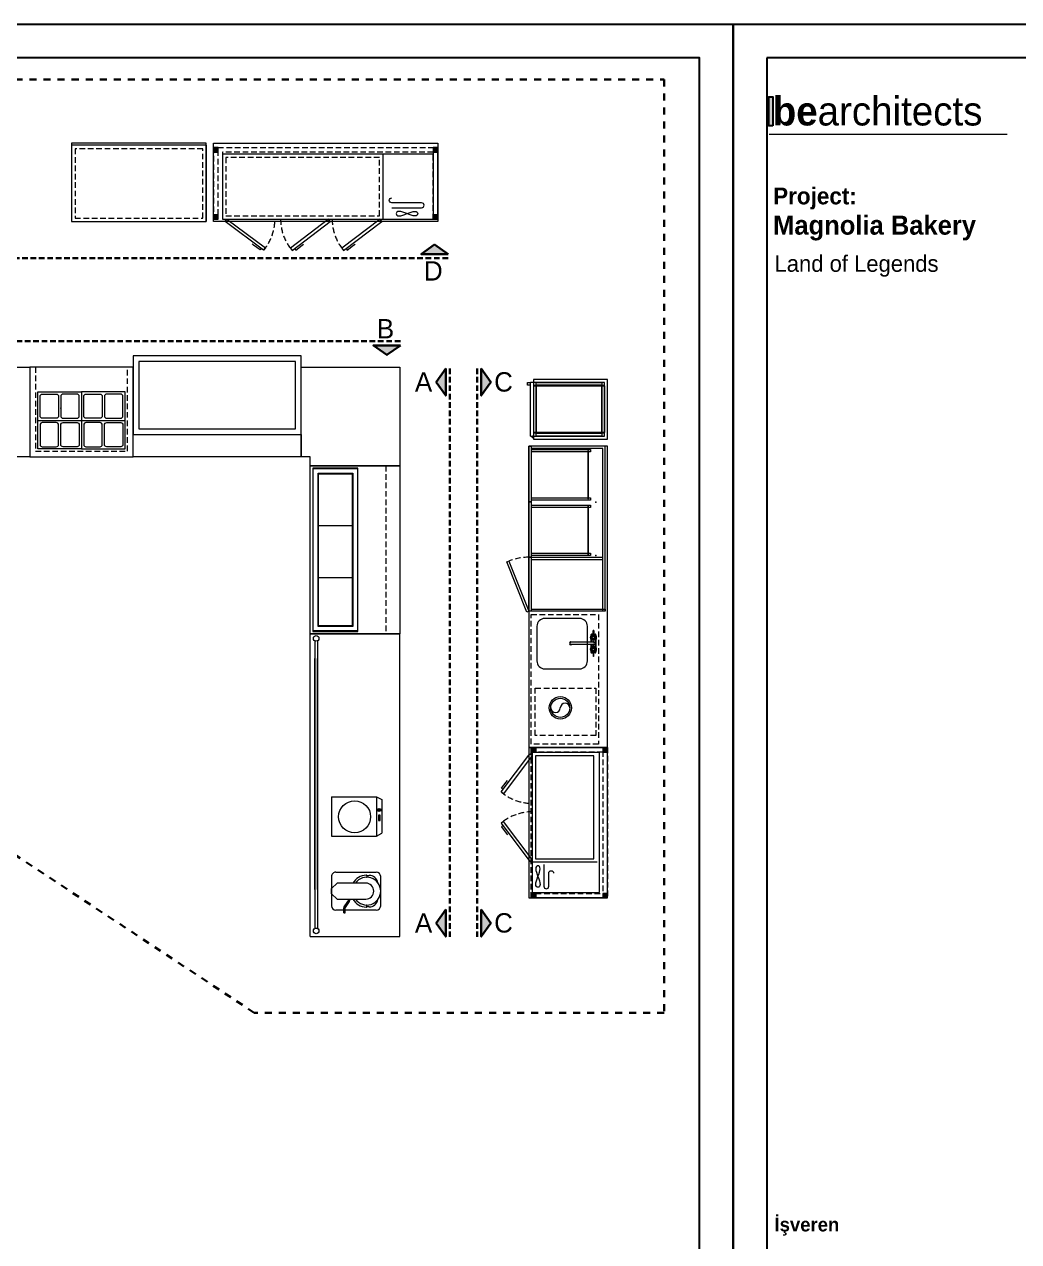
# Model space of a CAD drawing. Header units: millimetres. Extents: x 106699 to 122058, y 158555 to 162844.
# Drawn here: x 111001 to 111888, y 160160 to 161246 of the extents above; entities that cross this region are included whole.
import ezdxf
from ezdxf.enums import TextEntityAlignment as Align

# ---------------------------------------------------------------- set-up
doc = ezdxf.new("R2010")
doc.units = ezdxf.units.MM
for name, pattern in [('300_Z4_FCD_F03$0$GESTRICHELT', [0.75, 0.5, -0.25]), ('Dash', [0.25, 0.125, -0.125]), ('HIDDEN', [0.375, 0.25, -0.125])]:
    doc.linetypes.add(name, pattern=pattern)
doc.layers.add('300_Z4_STR_F03$0$AUDIT_D_220920114151-103', color=251, linetype='Continuous', lineweight=5)
doc.layers.add('G-ANNO-SCHD', color=231, linetype='Continuous', lineweight=9)
doc.layers.add('area', color=200, linetype='Continuous', plot=False)
doc.layers.add('layout-BE', color=16, linetype='Continuous')
doc.layers.add('S2000-002 Çizgi', color=7, linetype='Continuous')
doc.styles.get("Standard").update_dxf_attribs({"font": 'arial.ttf'})
doc.styles.add('TAKSİM', font='GOTHIC.TTF', dxfattribs={"height": 20})

# ---------------------------------------------------------------- blocks, each defined once
blk = doc.blocks.new('bearchitects')
at = {"true_color": 0xe1a22d}
h = blk.add_hatch(color=42, dxfattribs=at)
h.dxf.hatch_style = 1
h.paths.add_polyline_path([(2.92, -22.16), (0, -22.16), (0, -0.3), (2.92, -0.3)])
at = {"color": 42, "true_color": 0xe1a22d}
blk.add_lwpolyline([(2.92, -22.16), (0, -22.16), (0, -0.3), (2.92, -0.3)], close=True, dxfattribs=at)
at = {"insert": (2.87, -0.14), "char_height": 21.8713, "attachment_point": 1}
blk.add_mtext_dynamic_manual_height_columns('{\\fManrope SemiBold|b0|i0|c162|p2;be\\fManrope Light|b0|i0|c0|p2;architects}', width=344.2949, gutter_width=119.39, heights=[0], dxfattribs=at)
blk = doc.blocks.new('Layout1')
at = {"const_width": 1}
blk.add_lwpolyline([(27.15, 1401.43), (208.08, 1401.43)], dxfattribs=at)
at = {"layer": 'area'}
for points in [[(0, 1485), (0, 0), (2100, 0), (2100, 1485)], [(25.54, 1459.46), (25.54, 25.54), (2074.46, 25.54), (2074.46, 1459.46)]]:
    blk.add_lwpolyline(points, close=True, dxfattribs=at)
at = {"layer": 'layout-BE'}
blk.add_line((2100, 1485), (0, 1485), dxfattribs=at)
blk.add_blockref('bearchitects', (27.05, 1430.19))
at = {"attachment_point": 1}
for s, width, insert, char_height in [('{\\fManrope Light|b1|i0|c162|p2;\\H0.88056x;Project:^J\\fManrope|b1|i0|c162|p2;\\H1.13564x;Magnolia Bakery}', 240.9515, (30.24, 1361.03), 14.5), ('{\\fManrope|b0|i0|c162|p2;Land of Legends}', 184.4275, (31.31, 1309.53), 12.5), ('{\\fManrope|b1|i0|c162|p2;İşveren}', 184.4275, (31.31, 578.61), 10.5)]:
    blk.add_mtext_dynamic_manual_height_columns(s, width=width, gutter_width=62.5, heights=[0], dxfattribs=dict(at, insert=insert, char_height=char_height))

msp = doc.modelspace()

# ---------------------------------------------------------------- hatches: boundary and pattern name
at = {"layer": '300_Z4_STR_F03$0$AUDIT_D_220920114151-103', "linetype": 'HIDDEN', "lineweight": 30, "ltscale": 10, "true_color": 0xae1ea2}
h = msp.add_hatch(color=214, dxfattribs=at)
h.dxf.hatch_style = 1
h.paths.add_polyline_path([(111378.81, 161041.16), (111354.75, 161041.16), (111366.78, 161049.75)])
h = msp.add_hatch(color=214, dxfattribs=at)
h.dxf.hatch_style = 1
h.paths.add_polyline_path([(111336.19, 160959.84), (111312.13, 160959.84), (111324.16, 160951.24)])
h = msp.add_hatch(color=214, dxfattribs=at)
h.dxf.hatch_style = 1
h.paths.add_polyline_path([(111376.73, 160939.13), (111376.73, 160915.07), (111368.14, 160927.1)])
h = msp.add_hatch(color=214, dxfattribs=at)
h.dxf.hatch_style = 1
h.paths.add_polyline_path([(111408.39, 160939.13), (111408.39, 160915.07), (111416.98, 160927.1)])
h = msp.add_hatch(color=214, dxfattribs=at)
h.dxf.hatch_style = 1
h.paths.add_polyline_path([(111376.73, 160456.37), (111376.73, 160432.3), (111368.14, 160444.33)])
h = msp.add_hatch(color=214, dxfattribs=at)
h.dxf.hatch_style = 1
h.paths.add_polyline_path([(111408.39, 160456.37), (111408.39, 160432.3), (111416.98, 160444.33)])
at = {"layer": 'S2000-002 Çizgi', "lineweight": 9, "true_color": 0x7a7a7a}
h = msp.add_hatch(color=8, dxfattribs=at)
h.dxf.hatch_style = 1
h.paths.add_polyline_path([(111173.51, 161132.33), (111169.51, 161132.33), (111169.51, 161136.33), (111173.51, 161136.33)])
h = msp.add_hatch(color=8, dxfattribs=at)
h.dxf.hatch_style = 1
h.paths.add_polyline_path([(111369.51, 161132.33), (111365.51, 161132.33), (111365.51, 161136.33), (111369.51, 161136.33)])
h = msp.add_hatch(color=8, dxfattribs=at)
h.dxf.hatch_style = 1
h.paths.add_polyline_path([(111173.51, 161072.33), (111169.51, 161072.33), (111169.51, 161076.33), (111173.51, 161076.33)])
h = msp.add_hatch(color=8, dxfattribs=at)
h.dxf.hatch_style = 1
h.paths.add_polyline_path([(111369.51, 161072.33), (111365.51, 161072.33), (111365.51, 161076.33), (111369.51, 161076.33)])
h = msp.add_hatch(color=8, dxfattribs=at)
h.dxf.hatch_style = 1
h.paths.add_polyline_path([(111452.91, 160600.93), (111452.91, 160596.93), (111456.91, 160596.93), (111456.91, 160600.93)])
h = msp.add_hatch(color=8, dxfattribs=at)
h.dxf.hatch_style = 1
h.paths.add_polyline_path([(111516.91, 160600.93), (111516.91, 160596.93), (111520.91, 160596.93), (111520.91, 160600.93)])
h = msp.add_hatch(color=8, dxfattribs=at)
h.dxf.hatch_style = 1
h.paths.add_polyline_path([(111452.91, 160470.73), (111452.91, 160466.73), (111456.91, 160466.73), (111456.91, 160470.73)])
h = msp.add_hatch(color=8, dxfattribs=at)
h.dxf.hatch_style = 1
h.paths.add_polyline_path([(111516.91, 160470.73), (111516.91, 160466.73), (111520.91, 160466.73), (111520.91, 160470.73)])

# ---------------------------------------------------------------- linework, layer by layer
at = {"layer": '300_Z4_STR_F03$0$AUDIT_D_220920114151-103', "color": 214, "linetype": 'HIDDEN', "lineweight": 30, "ltscale": 20, "true_color": 0xae1ea2}
for p, q in [((111378.75, 161037.52), (110654.16, 161037.52)), ((111336.19, 160963.47), (110599.35, 160963.47)), ((111380.37, 160939.13), (111380.37, 160432.14)), ((111404.75, 160939.13), (111404.75, 160432.14))]:
    msp.add_line(p, q, dxfattribs=at)
at = {"layer": '300_Z4_STR_F03$0$AUDIT_D_220920114151-103', "color": 214, "lineweight": 30, "ltscale": 10, "true_color": 0xae1ea2}
for points in [[(111378.81, 161041.16), (111354.75, 161041.16), (111366.78, 161049.75), (111378.81, 161041.16)], [(111336.19, 160959.84), (111312.13, 160959.84), (111324.16, 160951.24), (111336.19, 160959.84)], [(111376.73, 160939.13), (111376.73, 160915.07), (111368.14, 160927.1), (111376.73, 160939.13)], [(111408.39, 160939.13), (111408.39, 160915.07), (111416.98, 160927.1), (111408.39, 160939.13)], [(111376.73, 160456.37), (111376.73, 160432.3), (111368.14, 160444.33), (111376.73, 160456.37)], [(111408.39, 160456.37), (111408.39, 160432.3), (111416.98, 160444.33), (111408.39, 160456.37)]]:
    msp.add_lwpolyline(points, dxfattribs=at)
at = {"layer": 'G-ANNO-SCHD', "linetype": 'Dash', "lineweight": 30, "ltscale": 50}
msp.add_lwpolyline([(110530.42, 161196.98), (111571.52, 161196.98), (111571.52, 160364.31), (111205.71, 160364.31), (110530.42, 160810.35)], close=True, dxfattribs=at)
at = {"layer": 'S2000-002 Çizgi', "color": 8, "lineweight": 9, "true_color": 0x7a7a7a}
for p, q in [((111162.91, 161138.33), (111042.91, 161138.33)), ((111177.51, 161132.33), (111177.51, 161072.33)), ((111365.51, 161130.33), (111177.51, 161130.33)), ((111177.51, 161072.33), (111365.51, 161072.33)), ((111449.62, 160926.82), (111452.31, 160926.82)), ((111449.62, 160924.28), (111449.62, 160926.82)), ((111452.31, 160924.28), (111449.62, 160924.28)), ((111452.31, 160878.79), (111452.31, 160926.82)), ((111454.85, 160926.82), (111452.31, 160926.82)), ((111454.85, 160929.36), (111454.85, 160926.82)), ((111520.91, 160929.36), (111454.85, 160929.36)), ((111457.39, 160926.82), (111454.85, 160926.82)), ((111454.85, 160926.82), (111454.85, 160924.28)), ((111454.85, 160924.28), (111454.85, 160923.65)), ((111454.85, 160924.28), (111457.39, 160924.28)), ((111454.85, 160923.65), (111518.37, 160923.65)), ((111454.85, 160923.65), (111454.85, 160881.96)), ((111515.83, 160926.82), (111457.39, 160926.82)), ((111457.39, 160926.82), (111515.83, 160926.82)), ((111457.39, 160924.28), (111457.39, 160926.82)), ((111515.83, 160924.28), (111457.39, 160924.28)), ((111457.39, 160923.65), (111457.39, 160881.96)), ((111457.39, 160881.96), (111457.39, 160923.65)), ((111518.37, 160926.82), (111515.83, 160926.82)), ((111515.83, 160926.82), (111515.83, 160924.28)), ((111515.83, 160924.28), (111518.37, 160924.28)), ((111515.83, 160881.96), (111515.83, 160923.65)), ((111515.83, 160923.65), (111515.83, 160881.96)), ((111518.37, 160924.28), (111518.37, 160926.82)), ((111518.37, 160923.65), (111518.37, 160924.28)), ((111518.37, 160923.65), (111518.37, 160881.96)), ((111518.37, 160881.96), (111518.37, 160923.65)), ((111520.91, 160876.25), (111520.91, 160929.36)), ((111012.71, 160892.84), (111090.71, 160892.84)), ((111452.31, 160878.79), (111454.85, 160878.79)), ((111518.37, 160881.96), (111454.85, 160881.96)), ((111454.85, 160881.96), (111454.85, 160881.33)), ((111457.39, 160881.33), (111454.85, 160881.33)), ((111454.85, 160881.33), (111454.85, 160878.79)), ((111454.85, 160878.79), (111454.85, 160876.25)), ((111454.85, 160878.79), (111457.39, 160878.79)), ((111457.39, 160881.33), (111515.83, 160881.33)), ((111457.39, 160878.79), (111457.39, 160881.33)), ((111457.39, 160878.79), (111515.83, 160878.79)), ((111515.83, 160878.79), (111457.39, 160878.79)), ((111518.37, 160881.33), (111515.83, 160881.33)), ((111515.83, 160881.33), (111515.83, 160878.79)), ((111515.83, 160878.79), (111518.37, 160878.79)), ((111518.37, 160881.33), (111518.37, 160881.96)), ((111518.37, 160878.79), (111518.37, 160881.33)), ((111518.91, 160869.77), (111452.91, 160869.77)), ((111516.91, 160867.77), (111452.91, 160867.77)), ((111454.85, 160876.25), (111520.91, 160876.25)), ((111516.91, 160722.78), (111516.91, 160867.77)), ((111518.91, 160722.78), (111518.91, 160869.77)), ((111298.21, 160849.67), (111258.21, 160849.67)), ((111293.21, 160798.75), (111263.21, 160798.75)), ((111293.21, 160752.33), (111263.21, 160752.33)), ((111298.21, 160705), (111258.21, 160705)), ((111508.08, 160700.02), (111508.08, 160705.26)), ((111508.8, 160705.25), (111508.81, 160700.02)), ((111255.71, 160702.33), (111335.71, 160702.33)), ((111255.71, 160432.33), (111255.71, 160702.33)), ((111335.71, 160702.33), (111255.71, 160702.33)), ((111259.83, 160696.17), (111259.83, 160478.5)), ((111262.33, 160696.17), (111262.33, 160478.5)), ((111335.71, 160432.33), (111335.71, 160702.33)), ((111508.44, 160694.81), (111488.41, 160694.81)), ((111506.26, 160701.43), (111506.26, 160694.81)), ((111506.58, 160701.43), (111506.58, 160694.81)), ((111508.08, 160702.08), (111506.92, 160702.08)), ((111508.08, 160701.76), (111506.92, 160701.76)), ((111508.08, 160697.43, 0.06), (111508.08, 160697.94, 0.06)), ((111508.81, 160702.08), (111509.96, 160702.08)), ((111508.81, 160701.76), (111509.96, 160701.76)), ((111508.81, 160697.94, 0.06), (111508.81, 160697.44, 0.06)), ((111510.3, 160701.43), (111510.3, 160686.01)), ((111510.62, 160701.43), (111510.62, 160686.01)), ((111508.44, 160692.79), (111488.41, 160692.78)), ((111506.27, 160692.79), (111506.27, 160686.01)), ((111506.58, 160692.79), (111506.58, 160686.01)), ((111506.92, 160685.67), (111508.08, 160685.67)), ((111506.92, 160685.35), (111508.08, 160685.35)), ((111508.08, 160690.17, 0.06), (111508.08, 160689.66, 0.06)), ((111508.08, 160687.58, 0.06), (111508.08, 160682.34, 0.06)), ((111508.81, 160689.66, 0.06), (111508.81, 160690.16, 0.06)), ((111508.81, 160682.35, 0.06), (111508.81, 160687.58, 0.06)), ((111509.96, 160685.67), (111508.81, 160685.67)), ((111509.96, 160685.35), (111508.81, 160685.35)), ((111259.83, 160474.17), (111259.83, 160680.5)), ((111259.83, 160676.17), (111259.83, 160439.5)), ((111262.33, 160474.17), (111262.33, 160680.5)), ((111262.33, 160676.17), (111262.33, 160439.5)), ((111274.71, 160557.04), (111314.98, 160557.04)), ((111274.71, 160557.04), (111274.71, 160521.94)), ((111314.98, 160557.04), (111314.98, 160521.94)), ((111314.98, 160557.04), (111319.51, 160554.57)), ((111319.51, 160554.57), (111319.51, 160524.41)), ((111318.37, 160545.44), (111316.36, 160545.44)), ((111316.36, 160545.44), (111316.36, 160544.94)), ((111318.37, 160544.94), (111316.36, 160544.94)), ((111318.37, 160545.44), (111318.37, 160544.94)), ((111274.71, 160521.94), (111314.98, 160521.94)), ((111314.98, 160521.94), (111319.51, 160524.41)), ((111278.62, 160489.78), (111314.62, 160489.77)), ((111457.08, 160493.94), (111456.91, 160492.8)), ((111456.91, 160492.8), (111457.08, 160491.34)), ((111457.53, 160494.76), (111457.08, 160493.94)), ((111457.08, 160491.34), (111457.53, 160489.64)), ((111458.17, 160495.25), (111457.53, 160494.76)), ((111457.53, 160489.64), (111458.17, 160487.77)), ((111458.91, 160495.41), (111458.17, 160495.25)), ((111458.17, 160487.77), (111458.91, 160485.83)), ((111459.64, 160495.25), (111458.91, 160495.41)), ((111458.91, 160485.83), (111459.64, 160487.77)), ((111460.28, 160494.76), (111459.64, 160495.25)), ((111459.64, 160487.77), (111460.28, 160489.64)), ((111460.74, 160493.94), (111460.28, 160494.76)), ((111460.28, 160489.64), (111460.74, 160491.34)), ((111460.91, 160492.8), (111460.74, 160493.94)), ((111460.74, 160491.34), (111460.91, 160492.8)), ((111274.62, 160485.78), (111274.62, 160459.78)), ((111279.7, 160479.93), (111274.62, 160475.16)), ((111305.29, 160479.92), (111279.7, 160479.93)), ((111306.09, 160486.83), (111308.46, 160486.83)), ((111306.24, 160486.41), (111306.24, 160485.62)), ((111318.62, 160459.77), (111318.62, 160485.77)), ((111456.91, 160478.85), (111457.08, 160480.31)), ((111457.08, 160477.71), (111456.91, 160478.85)), ((111457.08, 160480.31), (111457.53, 160482.01)), ((111457.53, 160476.89), (111457.08, 160477.71)), ((111457.53, 160482.01), (111458.17, 160483.88)), ((111458.17, 160476.4), (111457.53, 160476.89)), ((111458.17, 160483.88), (111458.91, 160485.83)), ((111458.91, 160476.24), (111458.17, 160476.4)), ((111458.91, 160485.83), (111459.64, 160483.88)), ((111459.64, 160476.4), (111458.91, 160476.24)), ((111459.64, 160483.88), (111460.28, 160482.01)), ((111460.28, 160476.89), (111459.64, 160476.4)), ((111460.28, 160482.01), (111460.74, 160480.31)), ((111460.74, 160477.71), (111460.28, 160476.89)), ((111460.74, 160480.31), (111460.91, 160478.85)), ((111460.91, 160478.85), (111460.74, 160477.71)), ((111274.62, 160470.39), (111274.62, 160475.16)), ((111279.7, 160465.63), (111274.62, 160470.39)), ((111279.7, 160465.63), (111305.29, 160465.62)), ((111289.53, 160465.62), (111289.53, 160464.25)), ((111290.8, 160465.62), (111290.8, 160464.25)), ((111285.94, 160455.77), (111278.62, 160455.78)), ((111285.72, 160453.57), (111285.72, 160458.01)), ((111285.95, 160458.73), (111289.3, 160463.52)), ((111286.99, 160453.57), (111286.99, 160457.81)), ((111287.1, 160458.17), (111290.34, 160462.79)), ((111314.62, 160455.77), (111287.49, 160455.77)), ((111308.46, 160458.73), (111306.09, 160458.73)), ((111306.24, 160459.14), (111306.24, 160459.93)), ((111285.72, 160453.57), (111286.99, 160453.57)), ((111255.71, 160432.33), (111335.71, 160432.33))]:
    msp.add_line(p, q, dxfattribs=at)
at = {"layer": 'S2000-002 Çizgi', "color": 8, "linetype": '300_Z4_FCD_F03$0$GESTRICHELT', "lineweight": 9, "ltscale": 10, "true_color": 0x7a7a7a}
for p, q in [((111173.51, 161136.33), (111365.51, 161136.33)), ((111365.51, 161132.33), (111177.51, 161132.33)), ((111365.51, 161072.33), (111365.51, 161132.33)), ((111323.09, 160852.33), (111323.09, 160702.33)), ((111516.91, 160596.93), (111456.91, 160596.93)), ((111516.91, 160597.73), (111516.91, 160470.73))]:
    msp.add_line(p, q, dxfattribs=at)
at = {"layer": 'S2000-002 Çizgi', "color": 8, "lineweight": 9, "true_color": 0x7a7a7a}
for points in [[(111162.91, 161070.33), (111162.91, 161140.33), (111042.91, 161140.33), (111042.91, 161070.33)], [(111173.51, 161136.33), (111169.51, 161136.33), (111169.51, 161132.33), (111173.51, 161132.33)], [(111369.51, 161136.33), (111365.51, 161136.33), (111365.51, 161076.33), (111369.51, 161076.33)], [(111369.51, 161136.33), (111365.51, 161136.33), (111365.51, 161132.33), (111369.51, 161132.33)], [(111173.51, 161076.33), (111169.51, 161076.33), (111169.51, 161072.33), (111173.51, 161072.33)], [(111349.07, 161075.36), (111347.61, 161075.53), (111345.91, 161075.99), (111344.05, 161076.63), (111342.1, 161077.36), (111340.15, 161078.1), (111338.29, 161078.74), (111336.58, 161079.19), (111335.13, 161079.36), (111333.98, 161079.19), (111333.17, 161078.74), (111332.68, 161078.1), (111332.51, 161077.36), (111332.68, 161076.63), (111333.17, 161075.99), (111333.98, 161075.53), (111335.13, 161075.36), (111336.58, 161075.53), (111338.29, 161075.99), (111340.15, 161076.63), (111342.1, 161077.36), (111344.05, 161078.1), (111345.91, 161078.74), (111347.61, 161079.19), (111349.07, 161079.36), (111350.21, 161079.19), (111351.03, 161078.74), (111351.52, 161078.1), (111351.68, 161077.36), (111351.52, 161076.63), (111351.03, 161075.99), (111350.21, 161075.53)], [(111369.51, 161076.33), (111365.51, 161076.33), (111365.51, 161072.33), (111369.51, 161072.33)], [(111214.2, 161044.67), (111179.97, 161070.28), (111181.51, 161072.33), (111215.74, 161046.72)], [(111239.57, 161044.52), (111273.68, 161070.29), (111272.13, 161072.33), (111238.02, 161046.57)], [(111285.55, 161044.52), (111319.66, 161070.29), (111318.11, 161072.33), (111284, 161046.57)], [(111102.71, 160945.4), (111102.71, 160885.35), (111242.71, 160885.35), (111242.71, 160945.4)], [(111097.71, 160940.35), (111005.71, 160940.35), (111005.71, 160860.35), (111097.71, 160860.35)], [(111335.71, 160852.33), (111255.71, 160852.33), (111255.71, 160860.35), (111247.71, 160860.35), (111247.71, 160940.35), (111335.71, 160940.35)], [(111012.71, 160918.34), (111051.71, 160918.34), (111051.71, 160867.34), (111012.71, 160867.34)], [(111090.71, 160918.34), (111051.71, 160918.34), (111051.71, 160867.34), (111090.71, 160867.34)], [(111520.91, 160600.93), (111520.91, 160869.77), (111450.91, 160869.77), (111450.91, 160600.93)], [(111450.91, 160820.27), (111450.91, 160869.77), (111452.91, 160869.77), (111452.91, 160820.27)], [(111503.91, 160822.77), (111503.91, 160865.77), (111503.31, 160865.77), (111503.31, 160822.77)], [(111335.71, 160852.33), (111335.71, 160702.33), (111255.71, 160702.33), (111255.71, 160852.33)], [(111298.21, 160704.5), (111298.21, 160850.17), (111258.21, 160850.17), (111258.21, 160704.5)], [(111293.71, 160845.67), (111293.71, 160709), (111262.71, 160709), (111262.71, 160845.67)], [(111293.21, 160845.17), (111293.21, 160709.5), (111263.21, 160709.5), (111263.21, 160845.17)], [(111450.91, 160770.77), (111450.91, 160820.27), (111452.91, 160820.27), (111452.91, 160770.77)], [(111503.91, 160773.27), (111503.91, 160816.27), (111503.31, 160816.27), (111503.31, 160773.27)], [(111450.91, 160722.53), (111450.91, 160770.77), (111452.91, 160770.77), (111452.91, 160722.53)], [(111449.05, 160721.79), (111431.12, 160766.57), (111432.97, 160767.32), (111450.91, 160722.53)], [(111456.91, 160600.93), (111456.91, 160596.93), (111452.91, 160596.93), (111452.91, 160600.93)], [(111453.88, 160471.49), (111513.88, 160471.49), (111513.88, 160596.49), (111453.88, 160596.49)], [(111516.91, 160600.93), (111516.91, 160596.93), (111520.91, 160596.93), (111520.91, 160600.93)], [(111426.06, 160561.29), (111451.83, 160595.4), (111453.88, 160593.85), (111428.11, 160559.74)], [(111508.88, 160501.49), (111508.88, 160593.49), (111456.88, 160593.49), (111456.88, 160501.49)], [(111426.06, 160533.46), (111451.83, 160499.34), (111453.88, 160500.89), (111428.11, 160535)], [(111456.91, 160470.73), (111456.91, 160466.73), (111452.91, 160466.73), (111452.91, 160470.73)], [(111516.91, 160470.73), (111516.91, 160466.73), (111520.91, 160466.73), (111520.91, 160470.73)]]:
    msp.add_lwpolyline(points, close=True, dxfattribs=at)
for points in [[(111173.51, 161070.33), (111169.51, 161070.33), (111169.51, 161140.33), (111173.51, 161140.33)], [(111173.51, 161140.33), (111369.51, 161140.33), (111369.51, 161070.33), (111173.51, 161070.33)], [(111162.91, 161138.33), (111162.91, 161070.33)], [(111320.51, 161130.33), (111320.51, 161072.33)], [(111211.95, 161046.35), (111210.96, 161045.03), (111205.3, 161049.26), (111203.86, 161050.35)], [(111241.81, 161046.21), (111242.81, 161044.9), (111248.44, 161049.15), (111249.89, 161050.24)], [(111287.79, 161046.21), (111288.79, 161044.9), (111294.42, 161049.15), (111295.87, 161050.24)], [(111097.71, 160950.4), (111097.71, 160880.35), (111247.71, 160880.35), (111247.71, 160950.4), (111097.71, 160950.4)], [(110885.71, 160940.35), (111005.71, 160940.35), (111005.71, 160860.35), (110885.71, 160860.35)], [(111247.71, 160880.35), (111247.71, 160860.35), (111097.71, 160860.35), (111097.71, 160880.35)], [(111516.91, 160869.77), (111450.91, 160869.77)], [(111452.91, 160866.77), (111505.91, 160866.77), (111505.91, 160864.77), (111503.91, 160864.77)], [(111503.31, 160864.77), (111452.91, 160864.77)], [(111452.91, 160823.77), (111503.31, 160823.77)], [(111503.91, 160823.77), (111505.91, 160823.77), (111505.91, 160821.77), (111452.91, 160821.77)], [(111452.91, 160817.27), (111505.91, 160817.27), (111505.91, 160815.27), (111503.91, 160815.27)], [(111503.31, 160815.27), (111452.91, 160815.27)], [(111452.91, 160774.27), (111503.31, 160774.27)], [(111503.91, 160774.27), (111505.91, 160774.27), (111505.91, 160772.27), (111452.91, 160772.27)], [(111452.91, 160770.77), (111516.91, 160770.77)], [(111452.91, 160768.77), (111516.91, 160768.77)], [(111452.91, 160724.53), (111518.91, 160724.53), (111518.91, 160722.53), (111452.91, 160722.53)], [(111520.91, 160600.93), (111450.91, 160600.93), (111450.91, 160466.73), (111520.91, 160466.73), (111520.91, 160603.73)], [(111427.76, 160563.53), (111426.44, 160564.53), (111430.7, 160570.16), (111431.79, 160571.61)], [(111427.76, 160531.21), (111426.44, 160530.21), (111430.7, 160524.58), (111431.79, 160523.14)], [(111511.88, 160498.49), (111453.88, 160498.49)]]:
    msp.add_lwpolyline(points, dxfattribs=at)
at = {"layer": 'S2000-002 Çizgi', "color": 8, "linetype": '300_Z4_FCD_F03$0$GESTRICHELT', "lineweight": 9, "ltscale": 10, "true_color": 0x7a7a7a}
for points in [[(111159.91, 161135.33), (111045.91, 161135.33), (111045.91, 161073.33), (111159.91, 161073.33)], [(111173.51, 161136.33), (111169.51, 161136.33), (111169.51, 161076.33), (111173.51, 161076.33)], [(111317.51, 161127.33), (111180.51, 161127.33), (111180.51, 161075.33), (111317.51, 161075.33)], [(111092.71, 160940.35), (111010.71, 160940.35), (111010.71, 160865.35), (111092.71, 160865.35)], [(111452.91, 160603.93), (111452.91, 160719.53), (111512.91, 160719.53), (111512.91, 160603.93)], [(111456.6, 160653.84), (111510.73, 160653.84), (111510.73, 160611.78), (111456.6, 160611.78)], [(111452.91, 160466.73), (111452.91, 160600.93), (111520.91, 160600.93), (111520.91, 160466.73)], [(111456.91, 160470.73), (111516.91, 160470.73), (111516.91, 160466.73), (111456.91, 160466.73)]]:
    msp.add_lwpolyline(points, close=True, dxfattribs=at)
at = {"layer": 'S2000-002 Çizgi', "color": 8, "lineweight": 9, "true_color": 0x7a7a7a}
for points in [[(111355.18, 161087.02), (111328.51, 161087.02, -1), (111328.51, 161091.36)], [(111328.51, 161082.67), (111355.18, 161082.67, 1), (111355.18, 161087.02)], [(111464.22, 160496.58), (111464.22, 160477.09, 1), (111468.56, 160477.09)], [(111468.56, 160477.09), (111468.56, 160488.76, -1), (111472.91, 160488.76)]]:
    msp.add_lwpolyline(points, format="xyb", dxfattribs=at)
for points in [[(111029.21, 160894.84), (111016.71, 160894.84, -0.4142136), (111014.71, 160896.84), (111014.71, 160914.34, -0.4142136), (111016.71, 160916.34), (111029.21, 160916.34, -0.4142136), (111031.21, 160914.34), (111031.21, 160896.84, -0.4142136)], [(111035.21, 160894.84), (111047.71, 160894.84, 0.4142136), (111049.71, 160896.84), (111049.71, 160914.34, 0.4142136), (111047.71, 160916.34), (111035.21, 160916.34, 0.4142136), (111033.21, 160914.34), (111033.21, 160896.84, 0.4142136)], [(111068.21, 160894.84), (111055.71, 160894.84, -0.4142136), (111053.71, 160896.84), (111053.71, 160914.34, -0.4142136), (111055.71, 160916.34), (111068.21, 160916.34, -0.4142136), (111070.21, 160914.34), (111070.21, 160896.84, -0.4142136)], [(111074.21, 160894.84), (111086.71, 160894.84, 0.4142136), (111088.71, 160896.84), (111088.71, 160914.34, 0.4142136), (111086.71, 160916.34), (111074.21, 160916.34, 0.4142136), (111072.21, 160914.34), (111072.21, 160896.84, 0.4142136)], [(111029.21, 160890.84), (111016.71, 160890.84, 0.4142136), (111014.71, 160888.84), (111014.71, 160871.34, 0.4142136), (111016.71, 160869.34), (111029.21, 160869.34, 0.4142136), (111031.21, 160871.34), (111031.21, 160888.84, 0.4142136)], [(111035.21, 160890.84), (111047.71, 160890.84, -0.4142136), (111049.71, 160888.84), (111049.71, 160871.34, -0.4142136), (111047.71, 160869.34), (111035.21, 160869.34, -0.4142136), (111033.21, 160871.34), (111033.21, 160888.84, -0.4142136)], [(111068.21, 160890.84), (111055.71, 160890.84, 0.4142136), (111053.71, 160888.84), (111053.71, 160871.34, 0.4142136), (111055.71, 160869.34), (111068.21, 160869.34, 0.4142136), (111070.21, 160871.34), (111070.21, 160888.84, 0.4142136)], [(111074.21, 160890.84), (111086.71, 160890.84, -0.4142136), (111088.71, 160888.84), (111088.71, 160871.34, -0.4142136), (111086.71, 160869.34), (111074.21, 160869.34, -0.4142136), (111072.21, 160871.34), (111072.21, 160888.84, -0.4142136)]]:
    msp.add_lwpolyline(points, format="xyb", close=True, dxfattribs=at)
at = {"layer": 'S2000-002 Çizgi', "color": 8, "lineweight": 9, "true_color": 0x7a7a7a, "elevation": 0}
msp.add_lwpolyline([(111503.07, 160678.16), (111503.07, 160709.16, 0.4142136), (111496.07, 160716.16), (111465.07, 160716.16, 0.4142136), (111458.07, 160709.16), (111458.07, 160678.16, 0.4142136), (111465.07, 160671.16), (111496.07, 160671.16, 0.4142136)], format="xyb", close=True, dxfattribs=at)
msp.add_lwpolyline([(111316.82, 160540.6), (111316.82, 160535.7), (111318.24, 160535.7), (111318.24, 160540.6)], close=True, dxfattribs=at)
at = {"layer": 'S2000-002 Çizgi', "color": 8, "lineweight": 9, "true_color": 0x7a7a7a}
for centre, radius in [((111261.08, 160698.33), 2.5), ((111508.44, 160698.98), 2.54), ((111508.44, 160698.98), 1.1), ((111508.44, 160688.62), 2.54), ((111508.44, 160688.62), 1.1), ((111478.91, 160636.34, -0.68), 10), ((111478.91, 160636.34, -0.68), 8.5), ((111295.37, 160539.15, 0), 14.28), ((111317.36, 160545.19, 0), 1.42), ((111261.08, 160437.33), 2.5)]:
    msp.add_circle(centre, radius, dxfattribs=at)
at = {"layer": 'S2000-002 Çizgi', "color": 8, "linetype": '300_Z4_FCD_F03$0$GESTRICHELT', "lineweight": 9, "ltscale": 10, "true_color": 0x7a7a7a}
for centre, radius, start, end in [((111181.51, 161072.33), 42.75, 319.75503, 0), ((111272.13, 161072.33), 42.75, 180, 220.50921), ((111318.11, 161072.33), 42.75, 180, 220.50921), ((111450.91, 160722.53), 48.24, 90, 111.82899), ((111453.88, 160593.85), 42.75, 229.49079, 270), ((111453.88, 160500.89), 42.75, 90, 130.50921)]:
    msp.add_arc(centre, radius, start, end, dxfattribs=at)
at = {"layer": 'S2000-002 Çizgi', "color": 8, "lineweight": 9, "true_color": 0x7a7a7a}
for centre, radius, start, end in [((111454.21, 160878.15), 0.635, 0, 180), ((111454.21, 160878.15), 0.635, 150, 180), ((111454.21, 160878.15), 0.635, 150, 180), ((111454.21, 160878.15), 0.635, 180, 0), ((111454.21, 160878.15), 0.635, 195, 225), ((111454.21, 160878.15), 0.635, 195, 225), ((111454.21, 160878.15), 0.635, 90, 135), ((111454.21, 160878.15), 0.635, 75, 135), ((111454.21, 160878.15), 0.635, 75, 90), ((111454.21, 160878.15), 0.635, 270, 0), ((111454.21, 160878.15), 0.635, 270, 0), ((111454.21, 160878.15), 0.635, 15, 45), ((111454.21, 160878.15), 0.635, 15, 45), ((111508.43, 160704.52), 0.818, 62.87711, 115.67047), ((111488.41, 160693.8), 1.32, 50.28918, 309.71945), ((111488.41, 160693.8), 1.01, 90.00431, 270.00431), ((111506.92, 160701.43), 0.656, 90.00431, 180.00431), ((111506.92, 160701.43), 0.338, 90.00431, 180.00431), ((111508.44, 160698.98), 1.54, 103.65575, 256.35287), ((111508.44, 160693.8), 1.61, 219.16908, 140.83566), ((111508.43, 160698.17), 0.818, 244.33816, 297.13151), ((111508.44, 160693.8), 1.01, 270.00431, 90.00431), ((111508.44, 160698.98), 1.54, 283.64116, 76.36747), ((111509.96, 160701.43), 0.656, 0.00431, 90.00431), ((111509.96, 160701.43), 0.338, 0.00431, 90.00431), ((111506.92, 160686.01), 0.656, 180.00431, 270.00431), ((111506.92, 160686.01), 0.338, 180.00431, 270.00431), ((111508.44, 160688.62), 1.54, 103.65575, 256.35287), ((111508.43, 160689.43), 0.818, 62.87711, 115.67047), ((111508.44, 160688.62), 1.54, 283.64116, 76.36747), ((111509.96, 160686.01), 0.656, 270.00431, 0.00431), ((111509.96, 160686.01), 0.338, 270.00431, 0.00431), ((111508.43, 160683.08), 0.818, 244.33816, 297.13151), ((111483.16, 160636.34, -0.68), 4.25, 0, 180), ((111474.66, 160636.34, -0.68), 4.25, 180, 0), ((111278.62, 160485.78), 4, 89.98654, 180), ((111306.24, 160472.78), 14.29, 92.66588, 150), ((111305.61, 160486.41), 0.635, 0, 92.66588), ((111314.62, 160485.77), 4, 0, 89.98654), ((111306.24, 160472.78), 12.38, 0, 144.76558), ((111305.29, 160472.78), 7.14, 270, 90), ((111305.61, 160485.62), 0.635, 313.29558, 0), ((111308.46, 160479.21), 7.62, 9.12761, 90), ((111306.24, 160472.78), 14.29, 210.04053, 267.33412), ((111306.24, 160472.78), 12.38, 215.28401, 0), ((111278.62, 160459.78), 4, 180, 269.9567), ((111286.99, 160458.01), 1.27, 145, 180), ((111287.62, 160457.81), 0.635, 145, 180), ((111288.26, 160464.25), 1.27, 325, 0), ((111288.26, 160464.25), 2.54, 325, 0), ((111305.61, 160459.14), 0.635, 267.33412, 360), ((111305.61, 160459.93), 0.635, 0, 46.70442), ((111308.46, 160466.35), 7.62, 270, 350.87239), ((111314.62, 160459.77), 4, 270, 0)]:
    msp.add_arc(centre, radius, start, end, dxfattribs=at)
for p in [(111033.21, 160903.77), (111033.21, 160903.77), (111510.61, 160820.03), (111510.61, 160772.28)]:
    msp.add_point(p, dxfattribs=at)

# ---------------------------------------------------------------- block references
at = {"xscale": 1.174797441050893, "yscale": 1.174797441050893, "zscale": 1.174797441050893}
for p in [(109166.15, 159501.7), (111633.23, 159501.7)]:
    msp.add_blockref('Layout1', p, dxfattribs=at)

# ---------------------------------------------------------------- texts
at = {"layer": '300_Z4_STR_F03$0$AUDIT_D_220920114151-103', "color": 214, "lineweight": 30, "ltscale": 10, "true_color": 0xae1ea2, "style": 'TAKSİM'}
for s, p in [('D', (111365.57, 161017.65, -0.03)), ('B', (111322.94, 160966.06, -0.03))]:
    msp.add_text(s, height=17.28, dxfattribs=at).set_placement(p, align=Align.CENTER)
at = {"layer": '300_Z4_STR_F03$0$AUDIT_D_220920114151-103', "color": 214, "linetype": 'HIDDEN', "lineweight": 30, "ltscale": 10, "true_color": 0xae1ea2, "style": 'TAKSİM'}
for s, p in [('A', (111356.9, 160918.57, -0.03)), ('C', (111428.22, 160918.57, -0.03)), ('A', (111356.9, 160435.81, -0.03)), ('C', (111428.22, 160435.81, -0.03))]:
    msp.add_text(s, height=17.28, dxfattribs=at).set_placement(p, align=Align.CENTER)

doc.saveas('drawing.dxf')
